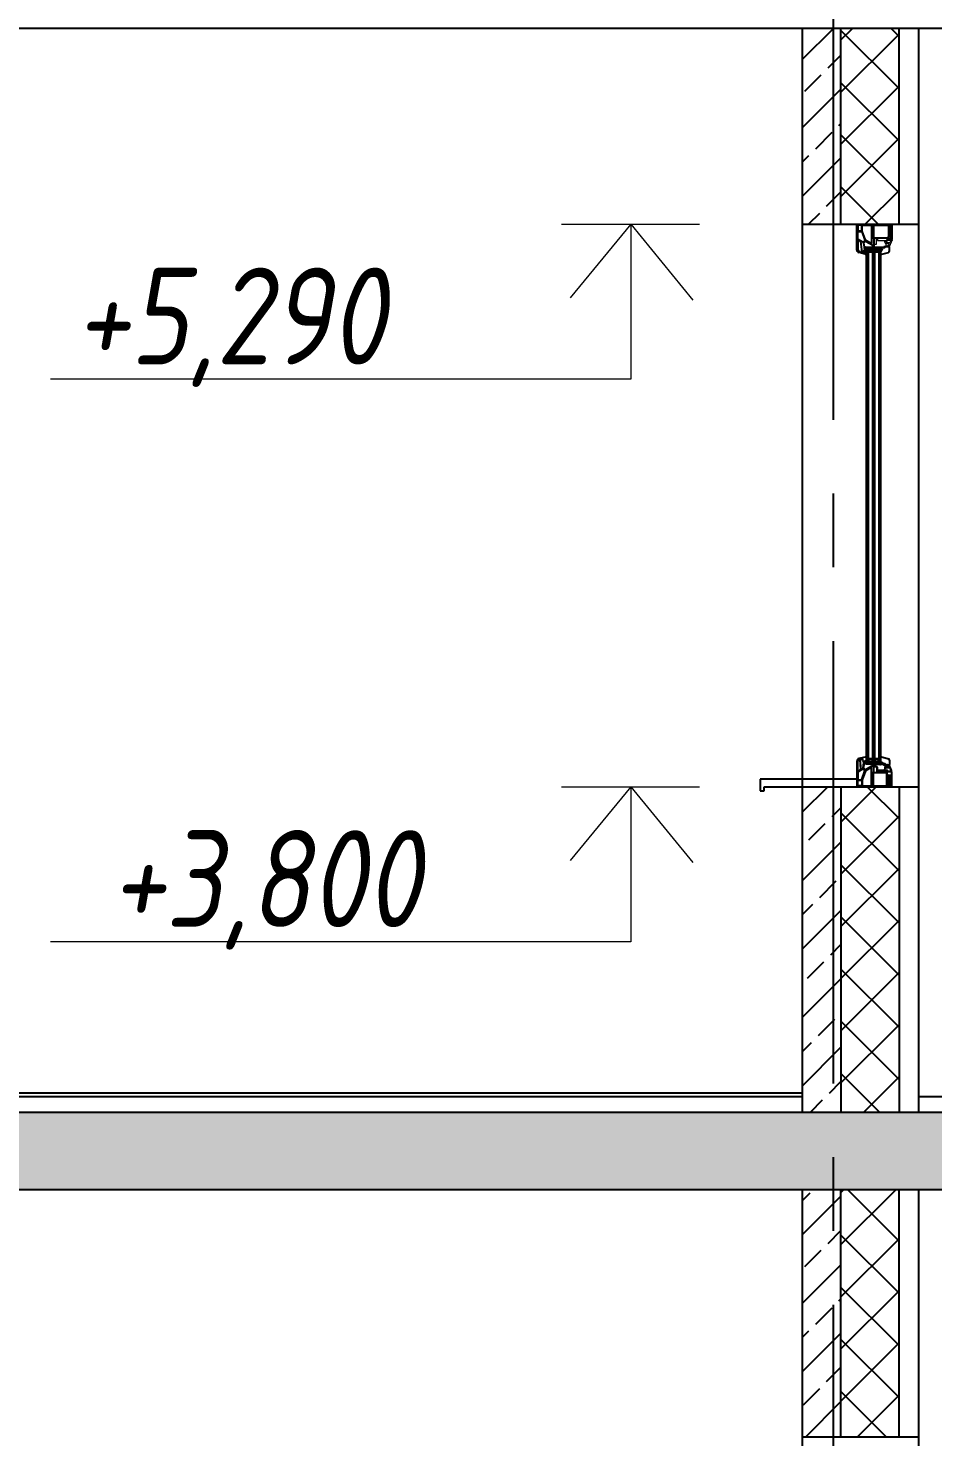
# Model space of a CAD drawing. Header units: millimetres. Extents: x -257254 to 390979, y -202328 to 355504.
# Drawn here: x 98548 to 100886, y 39296 to 42935 of the extents above; entities that cross this region are included whole.
import ezdxf
from ezdxf.enums import TextEntityAlignment as Align

# ---------------------------------------------------------------- set-up
doc = ezdxf.new("R2010")
doc.units = ezdxf.units.MM
doc.linetypes.add('CENTER2', pattern=[28.575, 19.05, -3.175, 3.175, -3.175])
doc.layers.get('0').update_dxf_attribs({"lineweight": 25})
for name, color, linetype in [('G_S1', 3, 'Continuous'), ('GASKET', 5, 'Continuous'), ('PVC', 7, 'Continuous'), ('оси', 1, 'CENTER2'), ('разрез', 40, 'Continuous')]:
    doc.layers.add(name, color=color, linetype=linetype)
doc.layers.add('RAZMER', color=250, linetype='Continuous', lineweight=13)
doc.layers.add('покрытия', color=6, linetype='Continuous', lineweight=18)
doc.styles.add('SIMPLEX', font='simplex.shx', dxfattribs={"width": 0.8, "oblique": 10})
pattern_1 = [(45, (-30, -21000), (-67.35192, 67.35192), []), (135, (-30, -21000), (-67.35192, -67.35192), [])]

msp = doc.modelspace()

# ---------------------------------------------------------------- hatches: boundary and pattern name
at = {"layer": 'разрез'}
h = msp.add_hatch(dxfattribs=at)
h.set_pattern_fill('JIS_STN_2.5', color=256, scale=50)
h.set_pattern_definition([(45, (-80, -18000), (-88.38835, 88.38835), []), (45, (8.25, -18000), (-88.38835, 88.38835), [60, -25])])
h.paths.add_polyline_path([(100649.02596, 40975.34196), (100549.02596, 40975.34196), (100549.02596, 40135.34196), (100649.02596, 40135.34196)])
h.paths.add_polyline_path([(100649.02596, 42935.34196), (100549.02596, 42935.34196), (100549.02596, 42428.85472), (100649.02596, 42428.85472)])
h = msp.add_hatch(dxfattribs=at)
h.set_pattern_fill('NET', color=256, scale=30, angle=45)
h.set_pattern_definition(pattern_1)
h.paths.add_polyline_path([(100799.02596, 42935.34196), (100649.02596, 42935.34196), (100649.02596, 42428.85472), (100799.02596, 42428.85472)])
h = msp.add_hatch(dxfattribs=at)
h.set_pattern_fill('NET', color=256, scale=30, angle=45)
h.set_pattern_definition(pattern_1)
h.paths.add_polyline_path([(100799.02596, 40975.34196), (100751.56261, 40975.34196), (100649.02596, 40975.34196), (100649.02596, 40135.34196), (100799.02596, 40135.34196)])
h = msp.add_hatch(dxfattribs=at)
h.set_pattern_fill('JIS_STN_2.5', color=256, scale=50)
h.paths.add_polyline_path([(92229.02595, 40135.34196), (89829.02595, 40135.34196), (89829.02595, 39935.34196), (92229.02595, 39935.34196)])
h.paths.add_polyline_path([(96429.02596, 40135.34196), (92229.02596, 40135.34196), (92229.02596, 40015.34196), (92229.02595, 39935.34196), (96429.02596, 39935.34196)])
h.paths.add_polyline_path([(100629.02596, 40135.34196), (96429.02596, 40135.34196), (96429.02596, 39935.34196), (100629.02596, 39935.34196)])
h.paths.add_polyline_path([(102169.02596, 40135.34196), (100629.02596, 40135.34196), (100629.02596, 39935.34196), (102169.02596, 39935.34196)])
h = msp.add_hatch(dxfattribs=at)
h.set_pattern_fill('JIS_STN_2.5', color=256, scale=50)
h.set_pattern_definition([(45, (-80, 0), (-88.38835, 88.38835), []), (45, (8.25, 0), (-88.38835, 88.38835), [60, -25])])
h.paths.add_polyline_path([(100649.02596, 39935.34196), (100549.02596, 39935.34196), (100549.02596, 39296.34196), (100649.02596, 39296.34196)])
h = msp.add_hatch(dxfattribs=at)
h.set_pattern_fill('NET', color=256, scale=30, angle=45)
h.set_pattern_definition([(45, (-30, 7e-12), (-67.35192, 67.35192), []), (135, (-30, 7e-12), (-67.35192, -67.35192), [])])
h.paths.add_polyline_path([(100799.02596, 39935.34196), (100649.02596, 39935.34196), (100649.02596, 39296.34196), (100799.02596, 39296.34196)])

# ---------------------------------------------------------------- linework, layer by layer
at = {"color": 1, "linetype": 'Continuous', "lineweight": 25}
for p, q in [((100713.29793, 42366.57059), (100753.30821, 42369.55876)), ((100753.30821, 42366.57059), (100713.29793, 42369.55876)), ((100713.29793, 41037.62609), (100753.30821, 41034.63792)), ((100753.30821, 41037.62609), (100713.29793, 41034.63792))]:
    msp.add_line(p, q, dxfattribs=at)
at = {"color": 5}
for p, q in [((100720.33519, 42362.79024), (100719.33519, 42362.79024)), ((100720.33519, 42361.79024), (100719.33519, 42361.79024)), ((100720.33519, 42360.79024), (100719.33519, 42360.79024)), ((100720.33519, 42359.79024), (100719.33519, 42359.79024)), ((100720.33519, 42358.79024), (100719.33519, 42358.79024)), ((100720.33519, 42362.79024), (100720.33519, 42363.79024)), ((100721.33519, 42362.79024), (100721.33519, 42363.79024)), ((100722.33519, 42362.79024), (100722.33519, 42363.79024)), ((100723.33519, 42362.79024), (100723.33519, 42363.79024)), ((100724.33519, 42362.79024), (100724.33519, 42363.79024)), ((100725.33519, 42362.79024), (100725.33519, 42363.79024)), ((100726.33519, 42362.79024), (100726.33519, 42363.79024)), ((100727.33519, 42362.79024), (100727.33519, 42363.79024)), ((100728.33519, 42362.79024), (100728.33519, 42363.79024)), ((100729.33519, 42362.79024), (100729.33519, 42363.79024)), ((100730.33519, 42362.79024), (100730.33519, 42363.79024)), ((100730.33519, 42362.79024), (100730.33519, 42363.79024)), ((100730.33519, 42362.79024), (100731.33519, 42362.79024)), ((100731.33519, 42361.79024), (100730.33519, 42361.79024)), ((100731.33519, 42360.79024), (100730.33519, 42360.79024)), ((100731.33519, 42359.79024), (100730.33519, 42359.79024)), ((100731.33519, 42358.79024), (100730.33519, 42358.79024)), ((100731.33519, 42362.79024), (100731.33519, 42363.79024)), ((100736.33519, 42362.79024), (100735.33519, 42362.79024)), ((100736.33519, 42361.79024), (100735.33519, 42361.79024)), ((100736.33519, 42360.79024), (100735.33519, 42360.79024)), ((100736.33519, 42359.79024), (100735.33519, 42359.79024)), ((100736.33519, 42358.79024), (100735.33519, 42358.79024)), ((100736.33519, 42362.79024), (100736.33519, 42363.79024)), ((100737.33519, 42362.79024), (100737.33519, 42363.79024)), ((100738.33519, 42362.79024), (100738.33519, 42363.79024)), ((100739.33519, 42362.79024), (100739.33519, 42363.79024)), ((100740.33519, 42362.79024), (100740.33519, 42363.79024)), ((100741.33519, 42362.79024), (100741.33519, 42363.79024)), ((100742.33519, 42362.79024), (100742.33519, 42363.79024)), ((100743.33519, 42362.79024), (100743.33519, 42363.79024)), ((100744.33519, 42362.79024), (100744.33519, 42363.79024)), ((100745.33519, 42362.79024), (100745.33519, 42363.79024)), ((100746.33519, 42362.79024), (100746.33519, 42363.79024)), ((100746.33519, 42362.79024), (100746.33519, 42363.79024)), ((100746.33519, 42362.79024), (100747.33519, 42362.79024)), ((100747.33519, 42361.79024), (100746.33519, 42361.79024)), ((100747.33519, 42360.79024), (100746.33519, 42360.79024)), ((100747.33519, 42359.79024), (100746.33519, 42359.79024)), ((100747.33519, 42358.79024), (100746.33519, 42358.79024)), ((100747.33519, 42362.79024), (100747.33519, 42363.79024)), ((100720.33519, 42357.79024), (100719.33519, 42357.79024)), ((100720.33519, 42357.29024), (100719.33519, 42357.29024)), ((100720.33519, 42357.29024), (100720.33519, 42356.29024)), ((100721.33519, 42357.29024), (100721.33519, 42356.29024)), ((100722.33519, 42357.29024), (100722.33519, 42356.29024)), ((100723.33519, 42357.29024), (100723.33519, 42356.29024)), ((100724.33519, 42357.29024), (100724.33519, 42356.29024)), ((100725.33519, 42357.29024), (100725.33519, 42356.29024)), ((100726.33519, 42357.29024), (100726.33519, 42356.29024)), ((100727.33519, 42357.29024), (100727.33519, 42356.29024)), ((100728.33519, 42357.29024), (100728.33519, 42356.29024)), ((100729.33519, 42357.29024), (100729.33519, 42356.29024)), ((100731.33519, 42357.79024), (100730.33519, 42357.79024)), ((100730.33519, 42357.29024), (100730.33519, 42356.29024)), ((100730.33519, 42357.29024), (100730.33519, 42356.29024)), ((100730.33519, 42357.29024), (100731.33519, 42357.29024)), ((100731.33519, 42357.29024), (100731.33519, 42356.29024)), ((100736.33519, 42357.79024), (100735.33519, 42357.79024)), ((100736.33519, 42357.29024), (100735.33519, 42357.29024)), ((100736.33519, 42357.29024), (100736.33519, 42356.29024)), ((100737.33519, 42357.29024), (100737.33519, 42356.29024)), ((100738.33519, 42357.29024), (100738.33519, 42356.29024)), ((100739.33519, 42357.29024), (100739.33519, 42356.29024)), ((100740.33519, 42357.29024), (100740.33519, 42356.29024)), ((100741.33519, 42357.29024), (100741.33519, 42356.29024)), ((100742.33519, 42357.29024), (100742.33519, 42356.29024)), ((100743.33519, 42357.29024), (100743.33519, 42356.29024)), ((100744.33519, 42357.29024), (100744.33519, 42356.29024)), ((100745.33519, 42357.29024), (100745.33519, 42356.29024)), ((100747.33519, 42357.79024), (100746.33519, 42357.79024)), ((100746.33519, 42357.29024), (100746.33519, 42356.29024)), ((100746.33519, 42357.29024), (100746.33519, 42356.29024)), ((100746.33519, 42357.29024), (100747.33519, 42357.29024)), ((100747.33519, 42357.29024), (100747.33519, 42356.29024)), ((100720.33519, 41046.90644), (100719.33519, 41046.90644)), ((100720.33519, 41046.40644), (100719.33519, 41046.40644)), ((100720.33519, 41045.40644), (100719.33519, 41045.40644)), ((100720.33519, 41044.40644), (100719.33519, 41044.40644)), ((100720.33519, 41043.40644), (100719.33519, 41043.40644)), ((100720.33519, 41042.40644), (100719.33519, 41042.40644)), ((100720.33519, 41041.40644), (100719.33519, 41041.40644)), ((100720.33519, 41046.90644), (100720.33519, 41047.90644)), ((100720.33519, 41041.40644), (100720.33519, 41040.40644)), ((100721.33519, 41046.90644), (100721.33519, 41047.90644)), ((100721.33519, 41041.40644), (100721.33519, 41040.40644)), ((100722.33519, 41046.90644), (100722.33519, 41047.90644)), ((100722.33519, 41041.40644), (100722.33519, 41040.40644)), ((100723.33519, 41046.90644), (100723.33519, 41047.90644)), ((100723.33519, 41041.40644), (100723.33519, 41040.40644)), ((100724.33519, 41046.90644), (100724.33519, 41047.90644)), ((100724.33519, 41041.40644), (100724.33519, 41040.40644)), ((100725.33519, 41046.90644), (100725.33519, 41047.90644)), ((100725.33519, 41041.40644), (100725.33519, 41040.40644)), ((100726.33519, 41046.90644), (100726.33519, 41047.90644)), ((100726.33519, 41041.40644), (100726.33519, 41040.40644)), ((100727.33519, 41046.90644), (100727.33519, 41047.90644)), ((100727.33519, 41041.40644), (100727.33519, 41040.40644)), ((100728.33519, 41046.90644), (100728.33519, 41047.90644)), ((100728.33519, 41041.40644), (100728.33519, 41040.40644)), ((100729.33519, 41046.90644), (100729.33519, 41047.90644)), ((100729.33519, 41041.40644), (100729.33519, 41040.40644)), ((100730.33519, 41046.90644), (100730.33519, 41047.90644)), ((100730.33519, 41046.90644), (100730.33519, 41047.90644)), ((100730.33519, 41046.90644), (100731.33519, 41046.90644)), ((100731.33519, 41046.40644), (100730.33519, 41046.40644)), ((100731.33519, 41045.40644), (100730.33519, 41045.40644)), ((100731.33519, 41044.40644), (100730.33519, 41044.40644)), ((100731.33519, 41043.40644), (100730.33519, 41043.40644)), ((100731.33519, 41042.40644), (100730.33519, 41042.40644)), ((100730.33519, 41041.40644), (100730.33519, 41040.40644)), ((100730.33519, 41041.40644), (100730.33519, 41040.40644)), ((100730.33519, 41041.40644), (100731.33519, 41041.40644)), ((100731.33519, 41046.90644), (100731.33519, 41047.90644)), ((100731.33519, 41041.40644), (100731.33519, 41040.40644)), ((100736.33519, 41046.90644), (100735.33519, 41046.90644)), ((100736.33519, 41046.40644), (100735.33519, 41046.40644)), ((100736.33519, 41045.40644), (100735.33519, 41045.40644)), ((100736.33519, 41044.40644), (100735.33519, 41044.40644)), ((100736.33519, 41043.40644), (100735.33519, 41043.40644)), ((100736.33519, 41042.40644), (100735.33519, 41042.40644)), ((100736.33519, 41041.40644), (100735.33519, 41041.40644)), ((100736.33519, 41046.90644), (100736.33519, 41047.90644)), ((100736.33519, 41041.40644), (100736.33519, 41040.40644)), ((100737.33519, 41046.90644), (100737.33519, 41047.90644)), ((100737.33519, 41041.40644), (100737.33519, 41040.40644)), ((100738.33519, 41046.90644), (100738.33519, 41047.90644)), ((100738.33519, 41041.40644), (100738.33519, 41040.40644)), ((100739.33519, 41046.90644), (100739.33519, 41047.90644)), ((100739.33519, 41041.40644), (100739.33519, 41040.40644)), ((100740.33519, 41046.90644), (100740.33519, 41047.90644)), ((100740.33519, 41041.40644), (100740.33519, 41040.40644)), ((100741.33519, 41046.90644), (100741.33519, 41047.90644)), ((100741.33519, 41041.40644), (100741.33519, 41040.40644)), ((100742.33519, 41046.90644), (100742.33519, 41047.90644)), ((100742.33519, 41041.40644), (100742.33519, 41040.40644)), ((100743.33519, 41046.90644), (100743.33519, 41047.90644)), ((100743.33519, 41041.40644), (100743.33519, 41040.40644)), ((100744.33519, 41046.90644), (100744.33519, 41047.90644)), ((100744.33519, 41041.40644), (100744.33519, 41040.40644)), ((100745.33519, 41046.90644), (100745.33519, 41047.90644)), ((100745.33519, 41041.40644), (100745.33519, 41040.40644)), ((100746.33519, 41046.90644), (100746.33519, 41047.90644)), ((100746.33519, 41046.90644), (100746.33519, 41047.90644)), ((100746.33519, 41046.90644), (100747.33519, 41046.90644)), ((100747.33519, 41046.40644), (100746.33519, 41046.40644)), ((100747.33519, 41045.40644), (100746.33519, 41045.40644)), ((100747.33519, 41044.40644), (100746.33519, 41044.40644)), ((100747.33519, 41043.40644), (100746.33519, 41043.40644)), ((100747.33519, 41042.40644), (100746.33519, 41042.40644)), ((100746.33519, 41041.40644), (100746.33519, 41040.40644)), ((100746.33519, 41041.40644), (100746.33519, 41040.40644)), ((100746.33519, 41041.40644), (100747.33519, 41041.40644)), ((100747.33519, 41046.90644), (100747.33519, 41047.90644)), ((100747.33519, 41041.40644), (100747.33519, 41040.40644))]:
    msp.add_line(p, q, dxfattribs=at)
for points in [[(100727.68936, 42378.96636, -0.5773502692), (100727.23936, 42378.70655), (100712.28759, 42387.33896, -0.1763269807), (100712.15568, 42387.49616), (100703.60745, 42410.98224, -0.0874886635), (100703.58936, 42411.08484), (100703.58936, 42426.03194, -0.4142135624), (100703.88936, 42426.33194), (100727.38936, 42426.33194, -0.4142135624), (100727.68936, 42426.03194)], [(100727.68936, 41025.23032, 0.5773502692), (100727.23936, 41025.49013), (100712.28759, 41016.85772, 0.1763269807), (100712.15568, 41016.70052), (100703.60745, 40993.21444, 0.0874886635), (100703.58936, 40993.11184), (100703.58936, 40978.16474, 0.4142135624), (100703.88936, 40977.86474), (100727.38936, 40977.86474, 0.4142135624), (100727.68936, 40978.16474)]]:
    msp.add_lwpolyline(points, format="xyb", close=True)
at = {"color": 1, "linetype": 'Continuous', "lineweight": 25}
for points in [[(100715.30771, 42366.57059), (100713.29793, 42366.57059), (100713.29793, 42369.55876), (100753.30821, 42369.55876), (100753.30821, 42366.57059)], [(100715.30771, 41037.62609), (100713.29793, 41037.62609), (100713.29793, 41034.63792), (100753.30821, 41034.63792), (100753.30821, 41037.62609)]]:
    msp.add_lwpolyline(points, close=True, dxfattribs=at)
at = {"color": 5}
for points in [[(100731.33519, 42363.79024), (100731.33519, 42356.29024), (100719.33519, 42356.29024), (100719.33519, 42363.79024)], [(100730.33519, 42362.79024), (100730.33519, 42357.29024), (100720.33519, 42357.29024), (100720.33519, 42362.79024)], [(100747.33519, 42363.79024), (100747.33519, 42356.29024), (100735.33519, 42356.29024), (100735.33519, 42363.79024)], [(100746.33519, 42362.79024), (100746.33519, 42357.29024), (100736.33519, 42357.29024), (100736.33519, 42362.79024)], [(100731.33519, 41040.40644), (100731.33519, 41047.90644), (100719.33519, 41047.90644), (100719.33519, 41040.40644)], [(100730.33519, 41041.40644), (100730.33519, 41046.90644), (100720.33519, 41046.90644), (100720.33519, 41041.40644)], [(100747.33519, 41040.40644), (100747.33519, 41047.90644), (100735.33519, 41047.90644), (100735.33519, 41040.40644)], [(100746.33519, 41041.40644), (100746.33519, 41046.90644), (100736.33519, 41046.90644), (100736.33519, 41041.40644)]]:
    msp.add_lwpolyline(points, close=True, dxfattribs=at)
at = {"layer": 'G_S1'}
for points in [[(100715.33519, 41037.62609), (100715.33519, 42366.57059), (100719.33519, 42366.5704), (100719.33519, 41037.62609)], [(100731.33519, 41037.62609), (100731.33519, 42366.57078), (100735.33519, 42366.57059), (100735.33519, 41037.62609)], [(100747.33519, 41037.62704), (100747.33515, 42366.57078), (100751.33515, 42366.57059), (100751.33519, 41037.62704)]]:
    msp.add_lwpolyline(points, close=True, dxfattribs=at)
at = {"layer": 'GASKET', "color": 5, "linetype": 'Continuous'}
msp.add_lwpolyline([(100712.66519, 42360.41237, 0.4142135624), (100711.96519, 42361.11237), (100711.86519, 42361.11237, 0.4142135624), (100711.56519, 42360.81237), (100711.56519, 42359.96597), (100711.26519, 42359.79276, -0.5773502692), (100710.36519, 42360.31238), (100710.36519, 42360.76238, 0.4142135624), (100709.86519, 42361.26238), (100709.56519, 42361.26238, 0.0200240707), (100709.28519, 42361.25116, 0.3909468838), (100708.36519, 42360.25437), (100708.36519, 42355.27039, 0.3909468838), (100709.28519, 42354.2736), (100709.56519, 42354.26238), (100709.86519, 42354.26238, 0.4142135624), (100710.36519, 42354.76238), (100710.36519, 42355.21238, -0.5773502692), (100711.26519, 42355.732), (100711.56519, 42355.55879), (100711.56519, 42351.51198), (100714.94904, 42350.49756, 0.5023341752), (100715.33518, 42350.78493), (100715.33519, 42357.54674), (100712.89791, 42358.27739, -0.349418093), (100712.66519, 42358.56975)], format="xyb", close=True, dxfattribs=at)
at = {"layer": 'PVC'}
for p, q in [((100690.01427, 42363.39129), (100690.01427, 42428.85472)), ((100692.88212, 42428.88273), (100701.47646, 42428.88273)), ((100692.96827, 42428.85472), (100701.56261, 42428.85472)), ((100704.85208, 42428.88273), (100745.17646, 42428.88273)), ((100748.55208, 42428.88273), (100757.14642, 42428.88273)), ((100748.63823, 42428.85472), (100757.23257, 42428.85472)), ((100760.51427, 42428.88273), (100764.91427, 42428.88273)), ((100768.28212, 42428.88273), (100777.14642, 42428.88273)), ((100768.36827, 42428.85472), (100777.23257, 42428.85472)), ((100771.4421, 42396.58273), (100770.4421, 42395.58273)), ((100770.4421, 42395.58273), (100771.50423, 42390.36219)), ((100771.52825, 42396.55472), (100770.52825, 42395.55472)), ((100770.52825, 42395.55472), (100771.59038, 42390.33418)), ((100776.21427, 42396.58273), (100771.4421, 42396.58273)), ((100776.30042, 42396.55472), (100771.52825, 42396.55472)), ((100777.71427, 42392.38273), (100777.71427, 42395.08273)), ((100777.80042, 42392.35472), (100777.80042, 42395.05472)), ((100780.01427, 42428.88273), (100780.01427, 42390.33273)), ((100707.52946, 42380.11691), (100709.96869, 42366.28335)), ((100707.61561, 42380.0889), (100710.05484, 42366.25533)), ((100711.09934, 42384.28984), (100707.80955, 42381.00005)), ((100711.18549, 42384.26183), (100707.8957, 42380.97203)), ((100709.81427, 42361.23273), (100709.51427, 42361.23273)), ((100709.90042, 42361.20472), (100709.60042, 42361.20472)), ((100710.01427, 42365.7624), (100710.01427, 42363.08273)), ((100710.10042, 42365.73439), (100710.10042, 42363.05472)), ((100710.31427, 42360.28273), (100710.31427, 42360.73273)), ((100710.40042, 42360.25472), (100710.40042, 42360.70472)), ((100711.51427, 42359.93632), (100711.21427, 42359.76312)), ((100711.60042, 42359.90831), (100711.30042, 42359.7351)), ((100711.51427, 42361.58273), (100711.51427, 42359.93632)), ((100711.60042, 42361.55472), (100711.60042, 42359.90831)), ((100731.01427, 42373.64779), (100712.30645, 42384.44876)), ((100731.10042, 42373.61978), (100712.3926, 42384.42074)), ((100731.51427, 42370.08273), (100731.51427, 42372.78177)), ((100731.60042, 42370.05472), (100731.60042, 42372.75375)), ((100733.51427, 42369.58273), (100732.01427, 42369.58273)), ((100733.60042, 42369.55472), (100732.10042, 42369.55472)), ((100734.01427, 42391.58273), (100734.01427, 42370.08273)), ((100734.10042, 42391.55472), (100734.10042, 42370.05472)), ((100768.07554, 42392.58273), (100735.01427, 42392.58273)), ((100768.16169, 42392.55472), (100735.10042, 42392.55472)), ((100751.33515, 42356.42855), (100756.85995, 42367.20381)), ((100751.33515, 42350.85472), (100751.33515, 42362.00239)), ((100754.4248, 42359.66375), (100754.60042, 42359.66375)), ((100759.01852, 42368.55472), (100762.10042, 42368.55472)), ((100762.60042, 42369.05472), (100762.60042, 42369.45472)), ((100764.70042, 42371.55472), (100767.0121, 42371.55472)), ((100767.0121, 42371.55472), (100773.35042, 42371.55472)), ((100768.02449, 42389.96038), (100768.5585, 42391.95332)), ((100768.11064, 42389.93236), (100768.64465, 42391.92531)), ((100771.04741, 42389.76361), (100768.33415, 42389.58339)), ((100771.13356, 42389.73559), (100768.4203, 42389.55538)), ((100769.85042, 42373.75472), (100769.56597, 42372.14154)), ((100774.10042, 42370.80472), (100773.35042, 42371.55472)), ((100774.10042, 42359.92118), (100774.10042, 42370.80472)), ((100775.52187, 42390.35331), (100775.71869, 42391.46956)), ((100775.60801, 42390.3253), (100775.80484, 42391.44154)), ((100778.76427, 42389.58273), (100775.98113, 42389.76759)), ((100778.85042, 42389.55472), (100776.06728, 42389.73957)), ((100776.21109, 42391.88273), (100777.21427, 42391.88273)), ((100776.29724, 42391.85472), (100777.30042, 42391.85472)), ((100779.26427, 42389.58273), (100778.76427, 42389.58273)), ((100779.35042, 42389.55472), (100778.85042, 42389.55472)), ((100780.01427, 42390.33273), (100779.26427, 42389.58273)), ((100711.13662, 42351.59295), (100695.94372, 42355.66388)), ((100709.51427, 42354.23273), (100709.81427, 42354.23273)), ((100709.60042, 42354.20472), (100709.90042, 42354.20472)), ((100710.31427, 42354.73273), (100710.31427, 42355.18273)), ((100710.40042, 42354.70472), (100710.40042, 42355.15472)), ((100711.21427, 42355.70235), (100711.51427, 42355.52914)), ((100711.30042, 42355.67433), (100711.60042, 42355.50113)), ((100711.51427, 42355.52914), (100711.51427, 42351.88273)), ((100711.60042, 42355.50113), (100711.60042, 42351.85472)), ((100751.33515, 42350.57064), (100771.38605, 42356.13342)), ((100754.90042, 42350.55472), (100754.90042, 42350.55472)), ((100715.33519, 41052.63174), (100696.02987, 41048.56081)), ((100751.33518, 41053.62604), (100771.38605, 41048.06327)), ((100690.10042, 41040.83341), (100690.10042, 40975.34196)), ((100707.61561, 41024.10778), (100710.05484, 41037.94135)), ((100711.18549, 41019.93486), (100707.8957, 41023.22465)), ((100710.10042, 41038.46229), (100710.10042, 41041.14196)), ((100731.10042, 41030.5769), (100712.3926, 41019.77594)), ((100731.60042, 41034.14196), (100731.60042, 41031.44293)), ((100733.60042, 41034.64196), (100732.10042, 41034.64196)), ((100734.10042, 41012.64196), (100734.10042, 41034.14196)), ((100768.16169, 41011.64196), (100735.10042, 41011.64196)), ((100751.33519, 41041.1452), (100756.85995, 41036.99287)), ((100759.01852, 41035.64196), (100762.10042, 41035.64196)), ((100762.60042, 41035.14196), (100762.60042, 41034.74196)), ((100764.70042, 41032.64196), (100767.0121, 41032.64196)), ((100765.75042, 41028.64196), (100766.21311, 41028.64196)), ((100765.75042, 41026.64196), (100767.36781, 41026.64196)), ((100766.64612, 41028.89196), (100767.6634, 41030.65394)), ((100767.7228, 41030.99077), (100767.5045, 41032.22879)), ((100767.80083, 41026.89196), (100769.85042, 41030.44196)), ((100768.11064, 41014.26432), (100768.64465, 41012.27137)), ((100776.06728, 41014.45711), (100768.4203, 41014.6413)), ((100769.85042, 41030.44196), (100769.56597, 41032.05514)), ((100770.05838, 41032.64196), (100773.35042, 41032.64196)), ((100774.10042, 41033.39196), (100773.35042, 41032.64196)), ((100774.10042, 41044.2755), (100774.10042, 41033.39196)), ((100778.85042, 41014.64196), (100776.06728, 41014.45711)), ((100779.35042, 41014.64196), (100778.85042, 41014.64196)), ((100780.10042, 41013.89196), (100779.35042, 41014.64196)), ((100780.10042, 40975.34196), (100780.10042, 41013.89196)), ((100690.10042, 40975.34196), (100701.56261, 40975.34196)), ((100701.56261, 40975.34196), (100768.36827, 40975.34196)), ((100768.36827, 40975.34196), (100780.10042, 40975.34196))]:
    msp.add_line(p, q, dxfattribs=at)
at = {"layer": 'PVC', "linetype": 'Continuous', "lineweight": 0}
for p, q in [((100735.10039, 42370.05876), (100735.10039, 42376.55472)), ((100735.60039, 42377.05472), (100740.60042, 42377.05472)), ((100749.80039, 42369.55876), (100735.60039, 42369.55876)), ((100741.10042, 42377.55472), (100741.10042, 42392.05472)), ((100741.60042, 42392.55472), (100742.60042, 42392.55472)), ((100743.10042, 42392.05472), (100743.10042, 42387.55472)), ((100743.60042, 42387.05472), (100767.44238, 42387.05472)), ((100750.10039, 42369.85876), (100749.80039, 42369.55876)), ((100750.40039, 42369.55876), (100750.10039, 42369.85876)), ((100759.60039, 42369.55876), (100750.40039, 42369.55876)), ((100760.10039, 42371.05876), (100760.10039, 42370.05876)), ((100762.47117, 42371.55876), (100760.60039, 42371.55876)), ((100763.10139, 42380.05367), (100762.20593, 42384.45503)), ((100765.13356, 42371.73559), (100762.47117, 42371.55876)), ((100762.69589, 42385.05472), (100767.44238, 42385.05472)), ((100764.11363, 42379.96852), (100763.94491, 42379.79981)), ((100765.52825, 42378.55472), (100764.52825, 42377.55472)), ((100764.52825, 42377.55472), (100765.59038, 42372.33418)), ((100775.07189, 42380.55431), (100765.52784, 42380.55431)), ((100773.26639, 42378.55472), (100765.52825, 42378.55472)), ((100769.60801, 42372.3253), (100769.8401, 42373.64154)), ((100772.85042, 42371.55472), (100770.06728, 42371.73957)), ((100770.33251, 42374.05472), (100771.7927, 42374.05472)), ((100770.40042, 42389.55472), (100776.05838, 42389.55472)), ((100770.40042, 42387.55472), (100777.59838, 42387.55472)), ((100772.25352, 42374.36069), (100773.72721, 42377.86069)), ((100773.35042, 42371.55472), (100772.85042, 42371.55472)), ((100774.10042, 42372.30472), (100773.35042, 42371.55472)), ((100780.10042, 42386.55472), (100774.10042, 42372.30472)), ((100778.05919, 42386.86069), (100775.5327, 42380.86028)), ((100776.05838, 42389.55472), (100779.35042, 42389.55472)), ((100735.10039, 41034.13792), (100735.10039, 41027.64196)), ((100749.80039, 41034.63792), (100735.60039, 41034.63792)), ((100735.60039, 41027.14196), (100740.60042, 41027.14196)), ((100737.10039, 41032.13792), (100737.10039, 41029.64196)), ((100749.04682, 41032.63792), (100737.60039, 41032.63792)), ((100737.60039, 41029.14196), (100740.60042, 41029.14196)), ((100741.10042, 41026.64196), (100741.10042, 41012.14196)), ((100741.60042, 41011.64196), (100742.60042, 41011.64196)), ((100743.10042, 41026.64196), (100743.10042, 41019.64196)), ((100743.10042, 41012.14196), (100743.10042, 41016.64196)), ((100743.60042, 41019.14196), (100760.55287, 41019.14196)), ((100743.60042, 41017.14196), (100767.44238, 41017.14196)), ((100750.10039, 41034.33792), (100749.80039, 41034.63792)), ((100750.40039, 41034.63792), (100750.10039, 41034.33792)), ((100759.60039, 41034.63792), (100750.40039, 41034.63792)), ((100757.78119, 41032.63792), (100751.15395, 41032.63792)), ((100760.10039, 41033.13792), (100760.10039, 41034.13792)), ((100761.9347, 41030.66915), (100760.4347, 41030.66915)), ((100762.47117, 41032.63792), (100760.60039, 41032.63792)), ((100761.04283, 41019.54228), (100763.17426, 41030.01858)), ((100762.71743, 41030.61716), (100761.9347, 41030.66915)), ((100763.10139, 41024.14301), (100762.20593, 41019.74165)), ((100765.13356, 41032.46109), (100762.47117, 41032.63792)), ((100762.69589, 41019.14196), (100767.44238, 41019.14196)), ((100764.11363, 41024.22816), (100763.94491, 41024.39688)), ((100764.52825, 41026.64196), (100765.59038, 41031.8625)), ((100765.52825, 41025.64196), (100764.52825, 41026.64196)), ((100775.07189, 41023.64237), (100765.52784, 41023.64237)), ((100773.26639, 41025.64196), (100765.52825, 41025.64196)), ((100769.60801, 41031.87138), (100769.8401, 41030.55514)), ((100772.85042, 41032.64196), (100770.06728, 41032.45711)), ((100770.33251, 41030.14196), (100771.7927, 41030.14196)), ((100770.40042, 41016.64196), (100777.59838, 41016.64196)), ((100770.40042, 41014.64196), (100776.05838, 41014.64196)), ((100772.25352, 41029.83599), (100773.72721, 41026.33599)), ((100773.35042, 41032.64196), (100772.85042, 41032.64196)), ((100774.10042, 41031.89196), (100773.35042, 41032.64196)), ((100780.10042, 41017.64196), (100774.10042, 41031.89196)), ((100778.05919, 41017.33599), (100775.5327, 41023.3364)), ((100776.05838, 41014.64196), (100779.35042, 41014.64196)), ((100779.35042, 41014.64196), (100780.10042, 41015.39196)), ((100780.10042, 41015.39196), (100780.10042, 41017.64196))]:
    msp.add_line(p, q, dxfattribs=at)
at = {"layer": 'PVC'}
for points in [[(100711.22277, 42351.56494), (100696.02987, 42355.63587, -0.3394542589), (100690.10042, 42363.36327), (100690.10042, 42428.85472), (100780.10042, 42428.85472), (100780.10042, 42390.30472), (100779.35042, 42389.55472), (100780.10042, 42388.80472), (100780.10042, 42386.55472)], [(100732.90042, 42426.35472, -0.4142135624), (100733.40042, 42425.85472), (100733.40042, 42394.89538, -0.2522636525), (100733.17542, 42394.47779, 0.1521672479), (100731.85583, 42392.86722, -0.3056146846), (100731.39232, 42392.55472), (100728.90042, 42392.55472, -0.4142135624), (100728.40042, 42393.05472), (100728.40042, 42425.85472, -0.4142135624), (100728.90042, 42426.35472)], [(100728.90042, 42426.35472), (100776.80042, 42426.35472, -0.4142135624), (100777.30042, 42425.85472), (100777.30042, 42404.05472, -0.4142135624), (100776.80042, 42403.55472), (100772.80042, 42403.55472, -0.4142135624), (100772.30042, 42404.05472), (100772.30042, 42425.85472, -0.4142135624), (100772.80042, 42426.35472)], [(100732.90042, 40977.84196, 0.4142135624), (100733.40042, 40978.34196), (100733.40042, 41009.3013, 0.2522636525), (100733.17542, 41009.71889, -0.1521672479), (100731.85583, 41011.32946, 0.3056146846), (100731.39232, 41011.64196), (100728.90042, 41011.64196, 0.4142135624), (100728.40042, 41011.14196), (100728.40042, 40978.34196, 0.4142135624), (100728.90042, 40977.84196)], [(100728.90042, 40977.84196), (100776.80042, 40977.84196, 0.4142135624), (100777.30042, 40978.34196), (100777.30042, 41000.14196, 0.4142135624), (100776.80042, 41000.64196), (100772.80042, 41000.64196, 0.4142135624), (100772.30042, 41000.14196), (100772.30042, 40978.34196, 0.4142135624), (100772.80042, 40977.84196)]]:
    msp.add_lwpolyline(points, format="xyb", dxfattribs=at)
for points in [[(100693.40042, 42411.60472), (100702.00042, 42411.60472, 0.4142135624), (100702.50042, 42412.10472), (100702.50042, 42425.85472, 0.4142135624), (100702.00042, 42426.35472), (100693.40042, 42426.35472, 0.4142135624), (100692.90042, 42425.85472), (100692.90042, 42412.10472, 0.4142135624)], [(100692.90042, 42410.00472, -0.4142135624), (100693.40042, 42410.50472), (100702.2799, 42410.50472, -0.3152987889), (100702.74975, 42410.17573), (100711.00701, 42387.48908, -0.415199181), (100710.7066, 42386.84765, 0.110368962), (100709.41772, 42386.02959), (100706.04938, 42382.66125, -0.3394542589), (100705.44583, 42382.58179), (100693.15042, 42389.68055, -0.2679491924), (100692.90042, 42390.11356)], [(100703.60042, 42411.05472), (100703.60042, 42425.85472, -0.4142135624), (100704.10042, 42426.35472), (100727.20042, 42426.35472, -0.4142135624), (100727.70042, 42425.85472), (100727.70042, 42379.33555, -0.5773502692), (100726.95042, 42378.90253), (100713.6426, 42386.58581, 0.0791628029), (100712.61401, 42386.97956, -0.259106532), (100712.24722, 42387.29782)], [(100772.30042, 42401.95472, -0.4142135624), (100772.80042, 42402.45472), (100776.80042, 42402.45472, -0.4142135624), (100777.30042, 42401.95472), (100777.30042, 42399.55472, -0.4142135624), (100776.80042, 42399.05472), (100772.80042, 42399.05472, -0.4142135624), (100772.30042, 42399.55472)], [(100692.90042, 42387.68869), (100692.90042, 42363.36327, 0.3394542589), (100696.75456, 42358.34046), (100697.2207, 42358.21556, 0.0665911149), (100703.80331, 42356.45175), (100700.07266, 42384.08047, 0.2914734196), (100699.82456, 42384.55706), (100693.65042, 42388.12171, 0.5773502692)], [(100692.90042, 41016.50799), (100692.90042, 41040.83341, -0.3394542589), (100696.75456, 41045.85622), (100697.2207, 41045.98112, -0.4663076582), (100697.84821, 41045.54174), (100700.07266, 41020.11621, -0.2914734196), (100699.82456, 41019.63962), (100693.65042, 41016.07497, -0.5773502692)], [(100692.90042, 40994.19196, 0.4142135624), (100693.40042, 40993.69196), (100702.2799, 40993.69196, 0.3152987889), (100702.74975, 40994.02095), (100711.00701, 41016.7076, 0.415199181), (100710.7066, 41017.34903, -0.110368962), (100709.41772, 41018.16709), (100706.04938, 41021.53543, 0.3394542589), (100705.44583, 41021.61489), (100693.15042, 41014.51613, 0.2679491924), (100692.90042, 41014.08312)], [(100700.7009, 41020.96692), (100698.51942, 41045.90136, -0.3639702343), (100698.88811, 41046.4279), (100703.80331, 41047.74493, -0.5461192343), (100704.17679, 41047.40533, 0.3391374696), (100707.30875, 41041.49214, -0.2932527546), (100707.60042, 41041.03761), (100707.60042, 41038.41855), (100705.15359, 41024.5419, 0.1007420008), (100705.19027, 41023.14616, -0.3298024597), (100704.95311, 41022.60058), (100701.449, 41020.57749, -0.5486187866)], [(100703.60042, 40993.14196), (100703.60042, 40978.34196, 0.4142135624), (100704.10042, 40977.84196), (100727.20042, 40977.84196, 0.4142135624), (100727.70042, 40978.34196), (100727.70042, 41024.86114, 0.5773502692), (100726.95042, 41025.29415), (100713.6426, 41017.61087, -0.0791628029), (100712.61401, 41017.21712, 0.259106532), (100712.24722, 41016.89886)], [(100693.40042, 40992.59196), (100702.00042, 40992.59196, -0.4142135624), (100702.50042, 40992.09196), (100702.50042, 40978.34196, -0.4142135624), (100702.00042, 40977.84196), (100693.40042, 40977.84196, -0.4142135624), (100692.90042, 40978.34196), (100692.90042, 40992.09196, -0.4142135624)], [(100766.60042, 41002.24196, 0.4142135624), (100767.10042, 41001.74196), (100771.10042, 41001.74196, 0.4142135624), (100771.60042, 41002.24196), (100771.60042, 41004.67263, 0.3728956847), (100771.17172, 41005.16751, -0.1619694649), (100769.76048, 41005.8742), (100768.76048, 41006.8742, -0.1989123674), (100768.02825, 41008.64196, 0.4142135624), (100767.52825, 41009.14196), (100767.10042, 41009.14196, 0.4142135624), (100766.60042, 41008.64196)], [(100766.60042, 40978.34196, 0.4142135624), (100767.10042, 40977.84196), (100771.10042, 40977.84196, 0.4142135624), (100771.60042, 40978.34196), (100771.60042, 41000.14196, 0.4142135624), (100771.10042, 41000.64196), (100767.10042, 41000.64196, 0.4142135624), (100766.60042, 41000.14196)], [(100772.30042, 41002.24196, 0.4142135624), (100772.80042, 41001.74196), (100776.80042, 41001.74196, 0.4142135624), (100777.30042, 41002.24196), (100777.30042, 41004.64196, 0.4142135624), (100776.80042, 41005.14196), (100772.80042, 41005.14196, 0.4142135624), (100772.30042, 41004.64196)]]:
    msp.add_lwpolyline(points, format="xyb", close=True, dxfattribs=at)
for centre, radius, start, end in [((100692.88212, 42429.38273), 0.5, 185.0000001, 270.0000001), ((100701.47646, 42429.38273), 0.5, 270.0000001, 355.0000001), ((100704.85208, 42429.38273), 0.5, 185.0000001, 270.00000011), ((100745.17646, 42429.38273), 0.5, 270.0000001, 355.0000001), ((100748.55208, 42429.38273), 0.5, 185.0000001, 270.0000001), ((100757.14642, 42429.38273), 0.5, 270.0000001, 355.0000001), ((100760.51427, 42429.38273), 0.5, 180.0000001, 270.0000001), ((100764.91427, 42429.38273), 0.5, 270.0000001, 0.0000001), ((100768.28212, 42429.38273), 0.5, 185.0000001, 270.00000011), ((100776.21427, 42395.08273), 1.5, 0.0000001, 90.0000001), ((100776.30042, 42395.05472), 1.5, 0.0000001, 90.0000001), ((100777.14642, 42429.38273), 0.5, 270.0000001, 355.0000001), ((100698.01427, 42363.39129), 8, 180.0000001, 255.0000001), ((100709.51427, 42357.73273), 3.5, 90.0000001, 270.0000001), ((100709.60042, 42357.70472), 3.5, 90.0000001, 270.0000001), ((100708.51427, 42380.29056), 1, 134.80690669, 190.0000001), ((100708.60042, 42380.26255), 1, 134.80690669, 190.0000001), ((100709.81427, 42360.73273), 0.5, 0.0000001, 90.0000001), ((100709.90042, 42360.70472), 0.5, 0.0000001, 90.0000001), ((100707.01427, 42365.7624), 3, 0.0000001, 10.0000001), ((100710.51427, 42363.08273), 0.5, 180.0000001, 270.0000001), ((100707.10042, 42365.73439), 3, 0.0000001, 10.0000001), ((100710.60042, 42363.05472), 0.5, 180.0000001, 270.0000001), ((100710.91427, 42360.28273), 0.6, 180.0000001, 300.0000001), ((100711.00042, 42360.25472), 0.6, 180.0000001, 300.0000001), ((100710.51427, 42361.58273), 1, 0.0000001, 90.0000001), ((100710.60042, 42361.55472), 1, 0.0000001, 90.0000001), ((100711.80645, 42383.58273), 1, 60.0000001, 135.0000001), ((100711.8926, 42383.55472), 1, 60.0000001, 135.0000001), ((100730.51427, 42372.78177), 1, 0.0000001, 60.0000001), ((100730.60042, 42372.75375), 1, 0.0000001, 60.0000001), ((100732.01427, 42370.08273), 0.5, 180.0000001, 270.0000001), ((100732.10042, 42370.05472), 0.5, 180.0000001, 270.0000001), ((100733.51427, 42370.08273), 0.5, 270.0000001, 0.0000001), ((100733.60042, 42370.05472), 0.5, 270.0000001, 0.0000001), ((100735.01427, 42391.58273), 1, 90.0000001, 180.0000001), ((100735.10042, 42391.55472), 1, 90.0000001, 180.0000001), ((100759.01852, 42366.15472), 2.4, 90, 154.07952885), ((100762.10042, 42369.05472), 0.5, 270, 0), ((100764.70042, 42369.45472), 2.1, 90, 180), ((100768.31427, 42389.88273), 0.3, 165.0000001, 273.8000001), ((100768.07554, 42392.08273), 0.5, 345.0000001, 90.0000001), ((100768.40042, 42389.85472), 0.3, 165.0000001, 273.8000001), ((100768.16169, 42392.05472), 0.5, 345.0000001, 90.0000001), ((100771.01427, 42390.26251), 0.5, 273.8000001, 11.5000001), ((100771.10042, 42390.23449), 0.5, 273.8000001, 11.5000001), ((100770.10042, 42359.92118), 4, 288.7480945, 0), ((100776.01427, 42390.26649), 0.5, 170.0000001, 266.2000001), ((100776.10042, 42390.23848), 0.5, 170.0000001, 266.2000001), ((100776.21109, 42391.38273), 0.5, 90.0000001, 170.0000001), ((100776.29724, 42391.35472), 0.5, 90.0000001, 170.0000001), ((100777.21427, 42392.38273), 0.5, 270.0000001, 0.0000001), ((100777.30042, 42392.35472), 0.5, 270.0000001, 0.0000001), ((100709.81427, 42354.73273), 0.5, 270.0000001, 0.0000001), ((100709.90042, 42354.70472), 0.5, 270.0000001, 0.0000001), ((100710.91427, 42355.18273), 0.6, 60.0000001, 180.0000001), ((100711.00042, 42355.15472), 0.6, 60.0000001, 180.0000001), ((100711.21427, 42351.88273), 0.3, 255.0000001, 0.0000001), ((100711.30042, 42351.85472), 0.3, 255.0000001, 0.0000001), ((100698.10042, 41040.83341), 8, 104.9999999, 179.9999999), ((100770.10042, 41044.2755), 4, 0, 71.2519055), ((100708.60042, 41023.93413), 1, 169.9999999, 225.19309331), ((100707.10042, 41038.46229), 3, 349.9999999, 359.9999999), ((100710.60042, 41041.14196), 0.5, 89.9999999, 179.9999999), ((100715.21527, 41031.50073), 11.14188, 89.38333603, 114.4682902), ((100711.8926, 41020.64196), 1, 224.9999999, 299.9999999), ((100730.60042, 41031.44293), 1, 299.9999999, 359.9999999), ((100732.10042, 41034.14196), 0.5, 89.9999999, 179.9999999), ((100733.60042, 41034.14196), 0.5, 359.9999999, 89.9999999), ((100735.10042, 41012.64196), 1, 179.9999999, 269.9999999), ((100759.01852, 41038.04196), 2.4, 205.92047115, 270), ((100762.10042, 41035.14196), 0.5, 0, 90), ((100764.70042, 41034.74196), 2.1, 180, 270), ((100765.75042, 41027.64196), 1, 90, 270), ((100766.21311, 41029.14196), 0.5, 270, 330), ((100767.0121, 41032.14196), 0.5, 10, 90), ((100767.36781, 41027.14196), 0.5, 270, 330), ((100767.23039, 41030.90394), 0.5, 330, 10), ((100768.40042, 41014.34196), 0.3, 86.1999999, 194.9999999), ((100768.16169, 41012.14196), 0.5, 269.9999999, 14.9999999), ((100770.05838, 41032.14196), 0.5, 90, 190)]:
    msp.add_arc(centre, radius, start, end, dxfattribs=at)
at = {"layer": 'PVC', "linetype": 'Continuous', "lineweight": 0}
for centre, radius, start, end in [((100735.60039, 42376.55472), 0.5, 90.0000001, 180.0000001), ((100735.60039, 42370.05876), 0.5, 180.0000001, 270.0000001), ((100740.60042, 42377.55472), 0.5, 270.0000001, 0.0000001), ((100741.60042, 42392.05472), 0.5, 90.0000001, 180.0000001), ((100742.60042, 42392.05472), 0.5, 0.0000001, 90.0000001), ((100743.60042, 42387.55472), 0.5, 180.0000001, 270.0000001), ((100759.60039, 42370.05876), 0.5, 270.0000001, 0.0000001), ((100760.60039, 42371.05876), 0.5, 90.0000001, 180.0000001), ((100762.69589, 42384.55472), 0.5, 90.0000001, 191.5000001), ((100763.59136, 42380.15336), 0.5, 191.5000001, 315.0000001), ((100765.52784, 42378.55431), 2, 90.0000001, 135.0000001), ((100765.10042, 42372.23449), 0.5, 273.8000001, 11.5000001), ((100767.44238, 42387.55472), 0.5, 270.0000001, 350.40593188), ((100767.44238, 42387.55472), 2.5, 270.0000001, 350.40593188), ((100770.40042, 42387.05472), 2.5, 90.0000001, 170.40593188), ((100770.10042, 42372.23848), 0.5, 170.0000001, 266.2000001), ((100770.33251, 42373.55472), 0.5, 90.0000001, 170.0000001), ((100770.40042, 42387.05472), 0.5, 90.0000001, 170.40593188), ((100771.7927, 42374.55472), 0.5, 270.0000001, 337.16634592), ((100773.26639, 42378.05472), 0.5, 337.16634592, 90.0000001), ((100775.07189, 42381.05431), 0.5, 270.0000001, 337.16634592), ((100777.59838, 42387.05472), 0.5, 337.16634592, 90.0000001), ((100735.60039, 41034.13792), 0.5, 89.9999999, 179.9999999), ((100735.60039, 41027.64196), 0.5, 179.9999999, 269.9999999), ((100737.60039, 41032.13792), 0.5, 89.9999999, 179.9999999), ((100737.60039, 41029.64196), 0.5, 179.9999999, 269.9999999), ((100740.60042, 41026.64196), 2.5, 359.9999999, 89.9999999), ((100740.60042, 41026.64196), 0.5, 359.9999999, 89.9999999), ((100741.60042, 41012.14196), 0.5, 179.9999999, 269.9999999), ((100742.60042, 41012.14196), 0.5, 269.9999999, 359.9999999), ((100743.60042, 41019.64196), 0.5, 179.9999999, 269.9999999), ((100743.60042, 41016.64196), 0.5, 89.9999999, 179.9999999), ((100750.10039, 41034.33792), 2, 238.21166928, 301.78833051), ((100757.78119, 41032.13792), 0.5, 19.99327063, 89.9999999), ((100760.60039, 41033.16365), 2.5, 199.99327063, 266.1999999), ((100759.60039, 41034.13792), 0.5, 359.9999999, 89.9999999), ((100760.60039, 41033.13792), 0.5, 179.9999999, 269.9999999), ((100760.55287, 41019.64196), 0.5, 269.9999999, 348.4999999), ((100762.69589, 41019.64196), 0.5, 168.4999999, 269.9999999), ((100762.68429, 41030.11826), 0.5, 348.4999999, 86.1999999), ((100763.59136, 41024.04332), 0.5, 44.9999999, 168.4999999), ((100765.52784, 41025.64237), 2, 224.9999999, 269.9999999), ((100765.10042, 41031.96219), 0.5, 348.4999999, 86.1999999), ((100767.44238, 41016.64196), 2.5, 9.59406812, 89.9999999), ((100767.44238, 41016.64196), 0.5, 9.59406812, 89.9999999), ((100770.40042, 41017.14196), 2.5, 189.59406812, 269.9999999), ((100770.10042, 41031.95821), 0.5, 93.7999999, 189.9999999), ((100770.33251, 41030.64196), 0.5, 189.9999999, 269.9999999), ((100770.40042, 41017.14196), 0.5, 189.59406812, 269.9999999), ((100771.7927, 41029.64196), 0.5, 22.83365408, 89.9999999), ((100773.26639, 41026.14196), 0.5, 269.9999999, 22.83365408), ((100775.07189, 41023.14237), 0.5, 22.83365408, 89.9999999), ((100777.59838, 41017.14196), 0.5, 269.9999999, 22.83365408)]:
    msp.add_arc(centre, radius, start, end, dxfattribs=at)
at = {"layer": 'оси', "ltscale": 60}
msp.add_line((100629.02596, 67069.65659), (100629.02596, 31517.09795), dxfattribs=at)
at = {"layer": 'покрытия'}
for p, q in [((99926.29338, 42428.85472), (100283.1719, 42428.85472)), ((100105.83546, 42428.85472), (99949.06507, 42238.58828)), ((100105.83546, 42428.85472), (100105.83546, 42028.85472)), ((100105.83546, 42428.85472), (100265.91192, 42233.12039)), ((100105.83546, 42028.85472), (98605.83546, 42028.85472)), ((99926.29338, 40975.34196), (100283.1719, 40975.34196)), ((100105.83546, 40975.34196), (99949.06507, 40785.07553)), ((100105.83546, 40975.34196), (100105.83546, 40575.34196)), ((100105.83546, 40975.34196), (100265.91192, 40779.60764)), ((100105.83546, 40575.34196), (98605.83546, 40575.34196))]:
    msp.add_line(p, q, dxfattribs=at)
at = {"layer": 'разрез'}
for p, q in [((89829.02595, 42935.34196), (102169.02596, 42935.34196)), ((100549.02596, 42935.34196), (100549.02596, 40135.34196)), ((100649.02596, 42428.85472), (100649.02596, 42935.34196)), ((100799.02596, 42428.85472), (100799.02596, 42935.34196)), ((100849.02596, 42935.34196), (100849.02596, 40135.34196)), ((100549.02596, 42428.85472), (100849.02596, 42428.85472)), ((100690.10042, 40995.34196), (100440.10042, 40995.34196)), ((100440.10042, 40995.34196), (100440.10042, 40965.34196)), ((100450.10042, 40965.34196), (100450.57805, 40975.34196)), ((100450.57805, 40975.34196), (100549.02596, 40975.34196)), ((100549.02596, 40975.34196), (100849.02596, 40975.34196)), ((100649.02596, 40975.34196), (100649.02596, 40135.34196)), ((100799.02596, 40975.34196), (100799.02596, 40135.34196)), ((100440.10042, 40965.34196), (100450.10042, 40965.34196)), ((96509.02595, 40185.34196), (100549.02596, 40185.34196)), ((96509.02596, 40175.34196), (100549.02596, 40175.34196)), ((100849.02596, 40175.34196), (102079.02596, 40175.34196)), ((89829.02595, 40135.34196), (102249.02596, 40135.34196)), ((89829.02595, 39935.34196), (102249.02596, 39935.34196)), ((100549.02596, 39935.34196), (100549.02596, 37133.26049)), ((100649.02596, 39296.34196), (100649.02596, 39935.34196)), ((100799.02596, 39296.34196), (100799.02596, 39935.34196)), ((100849.02596, 39935.34196), (100849.02596, 36933.48867)), ((100549.02596, 39296.34196), (100849.02596, 39296.34196))]:
    msp.add_line(p, q, dxfattribs=at)

# ---------------------------------------------------------------- texts
at = {"layer": 'RAZMER', "color": 0, "style": 'SIMPLEX', "oblique": 10, "width": 0.8}
for s, p in [('+5,290', (98668.58392, 41991.77244, 244.61741)), ('+3,800', (98760.74488, 40538.25968, 244.61741))]:
    msp.add_text(s, height=250, dxfattribs=at).set_placement(p, align=Align.BOTTOM_LEFT)

doc.saveas('drawing.dxf')
